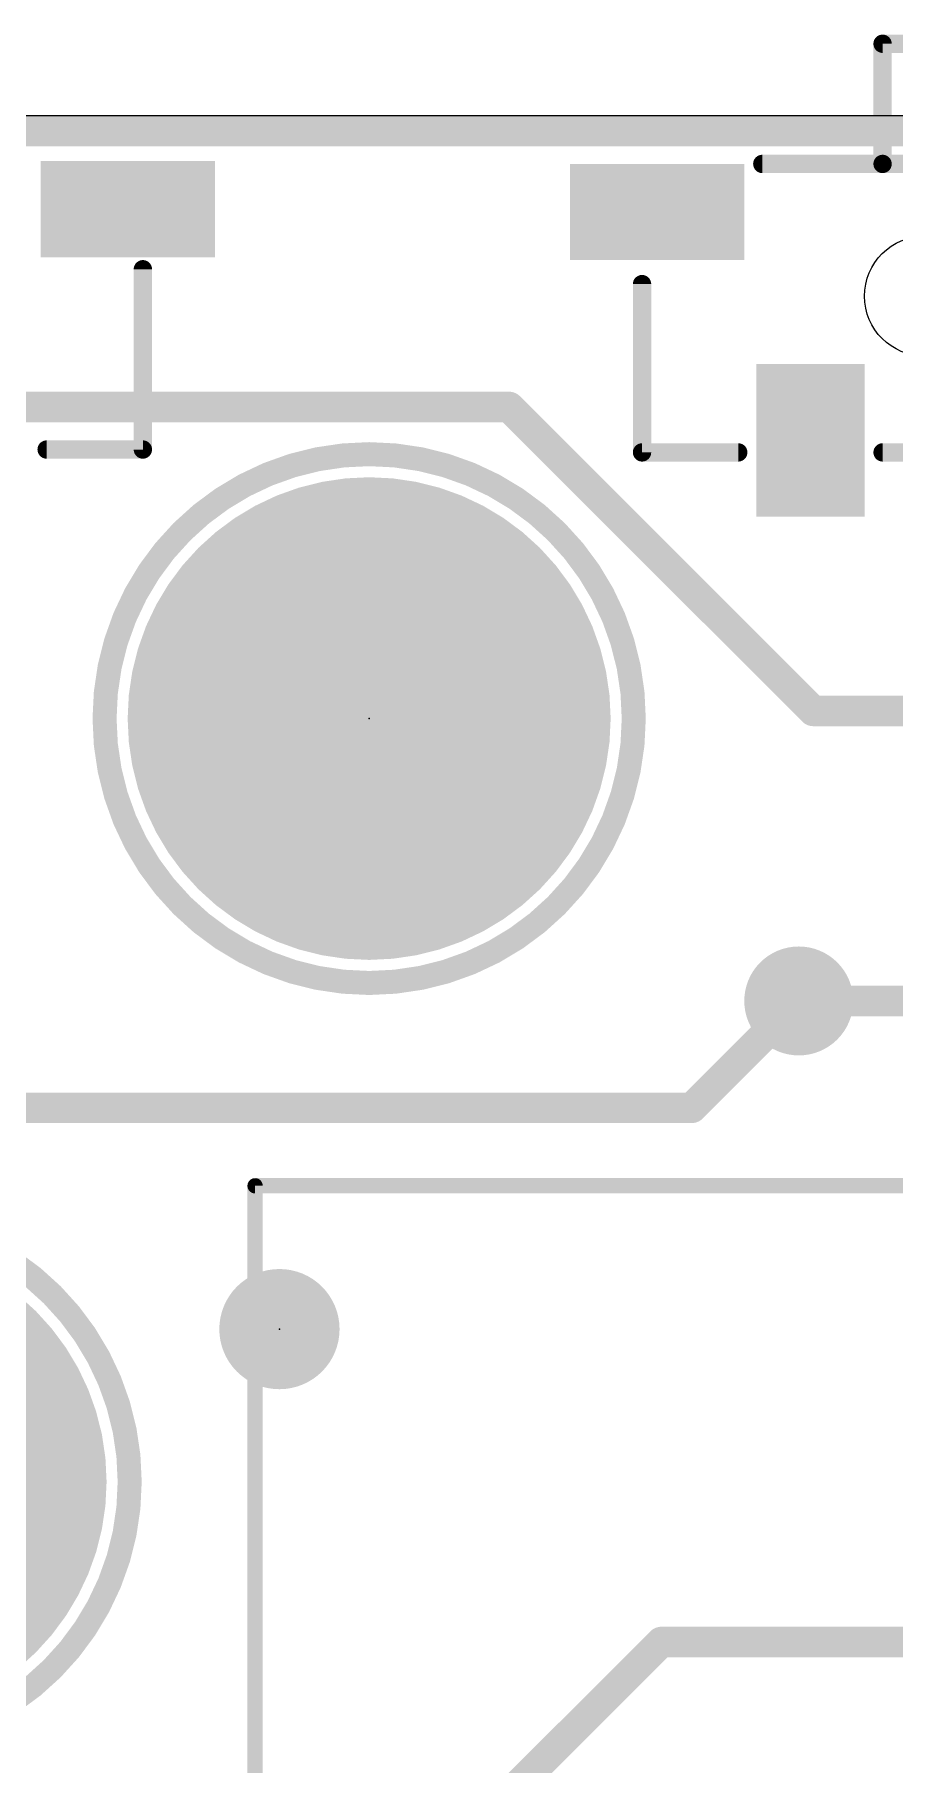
# Model space of a CAD drawing. Extents: x -59 to 59, y -28 to 22.
# Drawn here: x -49.39 to -42.24, y 6.6 to 20.99 of the extents above; entities that cross this region are included whole.
import ezdxf

# ---------------------------------------------------------------- set-up
doc = ezdxf.new("R2010")
doc.units = 0
for name, color, linetype in [('1', 12, 'CONTINUOUS'), ('16', 5, 'CONTINUOUS'), ('17', 110, 'CONTINUOUS'), ('18', 110, 'CONTINUOUS'), ('20', 4, 'CONTINUOUS'), ('21', 40, 'CONTINUOUS'), ('22', 6, 'CONTINUOUS'), ('23', 53, 'CONTINUOUS')]:
    doc.layers.add(name, color=color, linetype=linetype)

# ---------------------------------------------------------------- blocks, each defined once
blk = doc.blocks.new('RECT')
blk.add_solid([(-0.5, -0.5), (0.5, -0.5), (-0.5, 0.5), (0.5, 0.5)])
blk = doc.blocks.new('ROUNDP')
at = {"const_width": 0.5}
blk.add_lwpolyline([(0, -0.25, 1), (0, 0.25, 1), (0, -0.25)], format="xyb", dxfattribs=at)
blk = doc.blocks.new('PIE')
at = {"const_width": 0.5}
blk.add_lwpolyline([(0, -0.25, 1), (0, 0.25, 1), (0, -0.25)], format="xyb", dxfattribs=at)
blk = doc.blocks.new('ROUNDV')
at = {"const_width": 0.5}
blk.add_lwpolyline([(0, -0.25, 1), (0, 0.25, 1), (0, -0.25)], format="xyb", dxfattribs=at)

msp = doc.modelspace()

# ---------------------------------------------------------------- linework, layer by layer
at = {"layer": '1', "const_width": 0.254}
for points in [[(-22.0312, 20.193), (-58.912, 20.193)], [(-45.4455, 17.896), (-49.6365, 17.896)], [(-42.9165, 15.367), (-45.4455, 17.896)], [(-36.306, 15.367), (-42.9165, 15.367)], [(-43.037, 12.954), (-43.926, 12.065)], [(-43.926, 12.065), (-51.7693, 12.065)], [(-44.18, 7.62), (-46.1645, 5.6355)], [(-41.91, 7.62), (-44.18, 7.62)]]:
    msp.add_lwpolyline(points, dxfattribs=at)
at = {"layer": '1', "const_width": 0.127}
for points in [[(-45.4006, 17.9409, 1), (-45.4904, 17.8511)], [(-45.4455, 17.8325, 1), (-45.4455, 17.9595)], [(-42.9165, 15.4305, 1), (-42.9165, 15.3035)], [(-42.9614, 15.3221, 1), (-42.8716, 15.4119)], [(-42.9921, 12.9091, 1), (-43.0819, 12.9989)], [(-43.9709, 12.1099, 1), (-43.8811, 12.0201)], [(-43.926, 12.0015, 1), (-43.926, 12.1285)], [(-44.18, 7.6835, 1), (-44.18, 7.5565)], [(-44.1351, 7.5751, 1), (-44.2249, 7.6649)]]:
    msp.add_lwpolyline(points, format="xyb", dxfattribs=at)
at = {"layer": '16', "const_width": 0.254}
for points in [[(-21.701, 20.193), (-58.912, 20.193)], [(-43.037, 12.954), (-42.021, 12.954)]]:
    msp.add_lwpolyline(points, dxfattribs=at)
at = {"layer": '16', "const_width": 0.127}
msp.add_lwpolyline([(-43.037, 13.0175, 1), (-43.037, 12.8905)], format="xyb", dxfattribs=at)
at = {"layer": '20'}
msp.add_line((-56.1815, 20.32), (-32.5595, 20.32), dxfattribs=at)
msp.add_circle((-41.9902, 18.8182), 0.5, dxfattribs=at)
at = {"layer": '21', "const_width": 0.1524}
for points in [[(-39.3402, 20.9182), (-42.3402, 20.9182)], [(-42.3402, 20.9182), (-42.3402, 19.9182)], [(-42.3402, 19.9182), (-43.3402, 19.9182)], [(-39.3402, 19.9182), (-42.3402, 19.9182)], [(-48.4905, 19.042), (-48.4905, 17.542)], [(-44.3402, 17.5182), (-44.3402, 18.9182)], [(-48.4905, 17.542), (-49.2905, 17.542)], [(-43.5402, 17.5182), (-44.3402, 17.5182)], [(-39.3402, 17.5182), (-42.3402, 17.5182)]]:
    msp.add_lwpolyline(points, dxfattribs=at)
at = {"layer": '21'}
for points, const_width in [([(-42.3402, 20.9563, 1), (-42.3402, 20.8801)], 0.0762), ([(-42.3021, 20.9182, 1), (-42.3783, 20.9182)], 0.0762), ([(-43.3402, 19.9563, 1), (-43.3402, 19.8801)], 0.0762), ([(-42.3402, 19.9563, 1), (-42.3402, 19.8801)], 0.0762), ([(-42.3783, 19.9182, 1), (-42.3021, 19.9182)], 0.0762), ([(-42.3402, 19.8801, 1), (-42.3402, 19.9563)], 0.0762), ([(-48.4524, 19.042, 1), (-48.5286, 19.042)], 0.0762), ([(-44.3021, 18.9182, 1), (-44.3783, 18.9182)], 0.0762), ([(-49.2905, 17.5801, 1), (-49.2905, 17.5039)], 0.0762), ([(-46.609, 13.1035, 1), (-46.609, 17.5035, 1), (-46.609, 13.1035)], 0.2), ([(-48.5286, 17.542, 1), (-48.4524, 17.542)], 0.0762), ([(-48.4905, 17.5039, 1), (-48.4905, 17.5801)], 0.0762), ([(-44.3402, 17.5563, 1), (-44.3402, 17.4801)], 0.0762), ([(-43.5402, 17.4801, 1), (-43.5402, 17.5563)], 0.0762), ([(-42.3402, 17.5563, 1), (-42.3402, 17.4801)], 0.0762), ([(-44.3783, 17.5182, 1), (-44.3021, 17.5182)], 0.0762), ([(-50.8, 6.7535, 1), (-50.8, 11.1535, 1), (-50.8, 6.7535)], 0.2)]:
    msp.add_lwpolyline(points, format="xyb", dxfattribs=dict(at, const_width=const_width))
at = {"layer": '22', "const_width": 0.0635}
for points in [[(-47.5258, 11.416, 1), (-47.5893, 11.416)], [(-47.5575, 11.4478, 1), (-47.5575, 11.3842)]]:
    msp.add_lwpolyline(points, format="xyb", dxfattribs=at)
at = {"layer": '22', "const_width": 0.127}
for points in [[(-16.0375, 11.416), (-47.5575, 11.416)], [(-47.5575, 11.416), (-47.5575, -23.284)]]:
    msp.add_lwpolyline(points, dxfattribs=at)
at = {"layer": '23'}
for p in [(-46.609, 15.3035), (-47.355, 10.2235)]:
    msp.add_point(p, dxfattribs=at)

# ---------------------------------------------------------------- block references
at = {"layer": '1', "xscale": 1.45, "yscale": 0.8}
for p in [(-48.6155, 19.542), (-44.2152, 19.5182)]:
    msp.add_blockref('RECT', p, dxfattribs=at)
at = {"layer": '1', "xscale": 1.27, "yscale": 0.9, "rotation": 270}
msp.add_blockref('RECT', (-42.9402, 17.6182), dxfattribs=at)
at = {"layer": '1'}
msp.add_blockref('PIE', (-47.355, 10.2235), dxfattribs=at)
at = {"layer": '17', "xscale": 4.016, "yscale": 4.016}
for p in [(-46.609, 15.3035), (-46.609, 15.3035), (-50.8, 8.9535), (-50.8, 8.9535)]:
    msp.add_blockref('ROUNDP', p, dxfattribs=at)
at = {"layer": '18', "xscale": 0.9064, "yscale": 0.9064}
msp.add_blockref('ROUNDV', (-43.037, 12.954), dxfattribs=at)
msp.add_blockref('ROUNDV', (-43.037, 12.954), dxfattribs=at)

doc.saveas('drawing.dxf')
